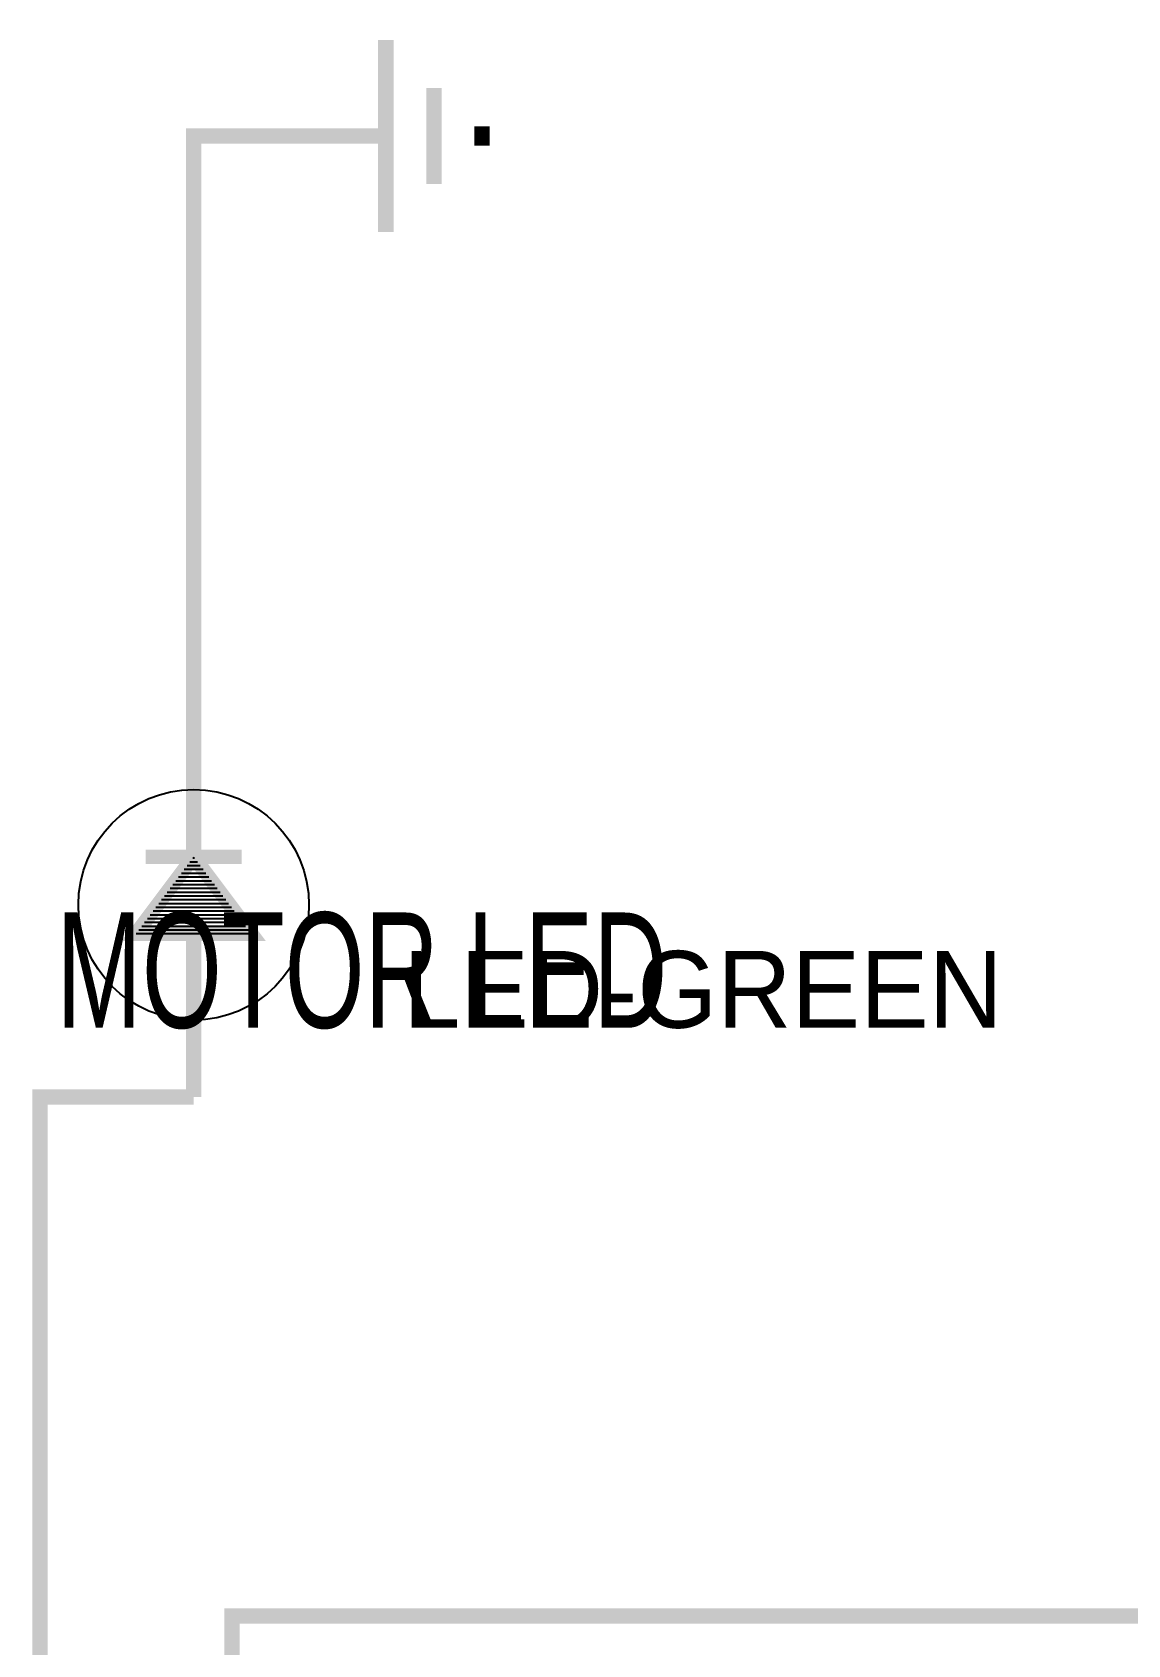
# Model space of a CAD drawing. Header units: inches. Extents: x -3.8 to 6, y -6.8 to 7.5.
# Drawn here: x 0.832 to 1.972, y 2.03 to 3.708 of the extents above; entities that cross this region are included whole.
import ezdxf

# ---------------------------------------------------------------- set-up
doc = ezdxf.new("R2010")
doc.units = ezdxf.units.IN
doc.layers.get('0').update_dxf_attribs({"linetype": 'CONTINUOUS'})
doc.layers.add('1', color=1, linetype='CONTINUOUS')

msp = doc.modelspace()

# ---------------------------------------------------------------- linework, layer by layer
for points, const_width in [([(1, 3), (1, 2.9)], 0.016), ([(1, 2.85), (1, 2.9)], 0.016), ([(1, 2.85), (1.06, 2.77), (0.94, 2.77), (1, 2.85)], 0.015), ([(0.95, 2.85), (1.05, 2.85)], 0.015), ([(1, 2.7), (1, 2.77)], 0.016), ([(1, 2.6), (1, 2.7)], 0.016)]:
    msp.add_lwpolyline(points, dxfattribs=dict(const_width=const_width))
for points in [[(0.990197, 2.836929), (1.009803, 2.836929)], [(0.99315, 2.840866), (1.00685, 2.840866)], [(0.996102, 2.844803), (1.003898, 2.844803)], [(0.999055, 2.84874), (1.000945, 2.84874)], [(1, 2.85), (1, 2.85)], [(0.978386, 2.821181), (1.021614, 2.821181)], [(0.981339, 2.825118), (1.018661, 2.825118)], [(0.984291, 2.829055), (1.015709, 2.829055)], [(0.987244, 2.832992), (1.012756, 2.832992)], [(0.966575, 2.805433), (1.033425, 2.805433)], [(0.969528, 2.80937), (1.030472, 2.80937)], [(0.97248, 2.813307), (1.02752, 2.813307)], [(0.975433, 2.817244), (1.024567, 2.817244)], [(0.951811, 2.785748), (1.048189, 2.785748)], [(0.954764, 2.789685), (1.045236, 2.789685)], [(0.957717, 2.793622), (1.042283, 2.793622)], [(0.960669, 2.797559), (1.039331, 2.797559)], [(0.963622, 2.801496), (1.036378, 2.801496)], [(0.94, 2.77), (1.06, 2.77)], [(0.942953, 2.773937), (1.057047, 2.773937)], [(0.945906, 2.777874), (1.054094, 2.777874)], [(0.948858, 2.781811), (1.051142, 2.781811)]]:
    msp.add_lwpolyline(points)
msp.add_circle((1, 2.8), 0.12)
at = {"layer": '1', "const_width": 0.016}
for points in [[(1.2, 3.5), (1.2, 3.7)], [(1.25, 3.55), (1.25, 3.65)], [(1.1, 3.6), (1, 3.6), (1, 3)], [(1.1, 3.6), (1.2, 3.6)], [(1.3, 3.59), (1.3, 3.61)], [(1, 2.6), (0.84, 2.6), (0.84, 1.06)], [(3.25, 2.06), (1.04, 2.06), (1.04, 1.06)]]:
    msp.add_lwpolyline(points, dxfattribs=at)

# ---------------------------------------------------------------- texts
at = {"width": 0.666667}
msp.add_text('MOTOR LED', height=0.12, dxfattribs=at).set_placement((0.857, 2.672))
msp.add_text('LED-GREEN', height=0.08).set_placement((1.218, 2.672))

doc.saveas('drawing.dxf')
